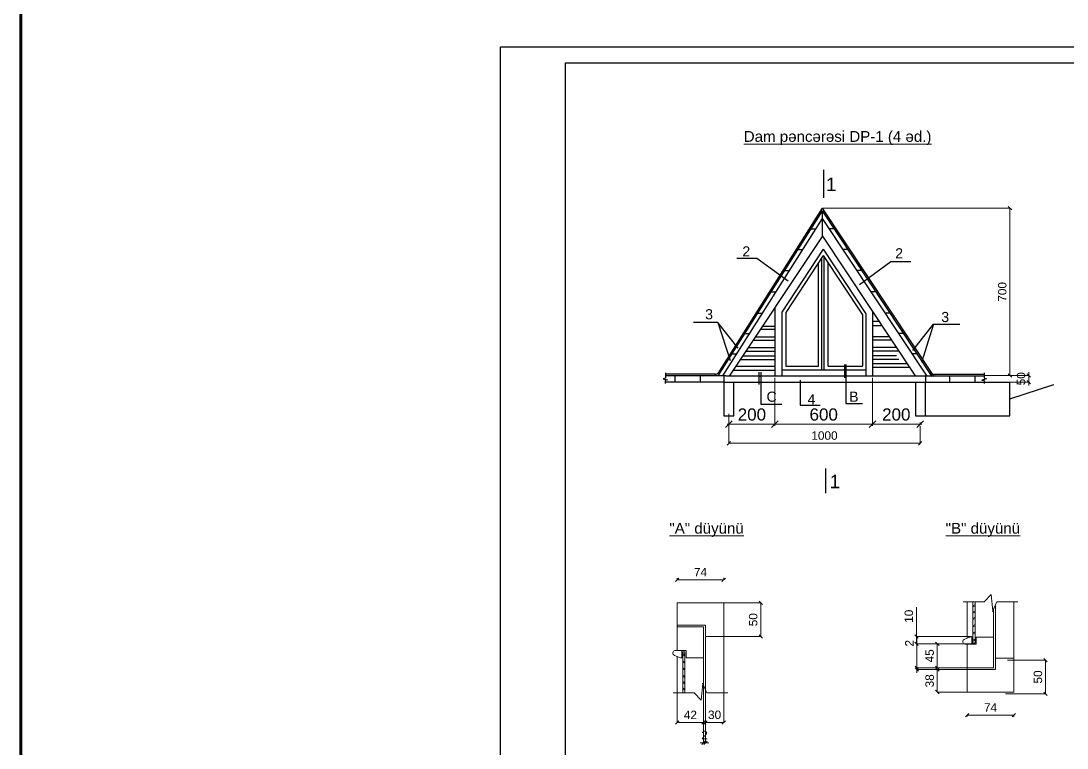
# Model space of a CAD drawing. Header units: millimetres. Extents: x 120281 to 1416367021, y -641565767 to 918373.
# Drawn here: x 981890 to 1012833, y 623615 to 645124 of the extents above; entities that cross this region are included whole.
import ezdxf

# ---------------------------------------------------------------- set-up
doc = ezdxf.new("R2010")
doc.units = ezdxf.units.MM
doc.layers.add('doseme ekspilikasyasi', color=7, linetype='Continuous')
for name, color, linetype, lineweight in [('oxlar', 150, 'Continuous', 20), ('перегородка', 130, 'Continuous', 20), ('размер 1', 6, 'Continuous', 15)]:
    doc.layers.add(name, color=color, linetype=linetype, lineweight=lineweight)
doc.styles.add('ARIAL', font='arial.ttf')
doc.styles.get("Standard").update_dxf_attribs({"font": 'arial.ttf'})
doc.styles.add('standart2', font='times.ttf', dxfattribs={"height": 360})
doc.dimstyles.new('olcu ic pese', dxfattribs={"dimtxt": 360, "dimasz": 200, "dimexe": 50, "dimexo": 50, "dimgap": 100, "dimtad": 1, "dimdec": 0, "dimzin": 0, "dimdsep": 46, "dimtxsty": 'standart2', "dimblk": 'OBLIQUE', "dimcen": 0.09, "dimdle": 50, "dimclrd": 256, "dimclre": 256, "dimclrt": 256, "dimadec": 0, "dimazin": 0, "dimtfac": 1, "dimtdec": 0, "dimtofl": 0, "dimtmove": 0, "dimatfit": 3, "dimldrblk": 'OBLIQUE', "dimfxl": 200, "dimtolj": 1, "dimtzin": 0, "dimlwd": 9, "dimlwe": 9, "dimarcsym": 0})
doc.dimstyles.new('OLCU OXU XARICI', dxfattribs={"dimtxt": 250, "dimasz": 100, "dimexe": 1.25, "dimexo": 0.625, "dimgap": 100, "dimtad": 1, "dimtxsty": 'Standard', "dimblk": 'OBLIQUE', "dimcen": 2.5, "dimadec": 0, "dimazin": 0, "dimtfac": 1, "dimtmove": 0, "dimatfit": 3, "dimldrblk": 'OBLIQUE', "dimfxl": 1, "dimlwd": 9, "dimlwe": 9, "dimarcsym": 0})
doc.dimstyles.get("Standard").update_dxf_attribs({"dimtxt": 0.18, "dimasz": 0.18, "dimexe": 0.18, "dimexo": 0.0625, "dimgap": 0.09, "dimtad": 0, "dimtih": 1, "dimtoh": 1, "dimdec": 4, "dimzin": 0, "dimdsep": 46, "dimtxsty": 'Standard', "dimcen": 0.09, "dimadec": 0, "dimazin": 0, "dimtfac": 1, "dimtdec": 4, "dimtofl": 0, "dimtmove": 0, "dimatfit": 3, "dimfxl": 1, "dimtolj": 1, "dimtzin": 0, "dimarcsym": 0})

# ---------------------------------------------------------------- blocks, each defined once
blk = doc.blocks.new('*D433')
at = {"color": 0, "lineweight": -2, "transparency": 16777216}
for p, q in [((1010377, 634440), (1011144, 634440)), ((1011144, 633442), (1011144, 634440)), ((1011144, 633941), (1012440, 634374)), ((1012440, 634374), (1012440, 634374)), ((1008644, 633442), (1011144, 633442))]:
    blk.add_line(p, q, dxfattribs=at)
at = {"color": 0, "lineweight": 53, "transparency": 16777216}
for points in [[(1011144, 634440), (1011144, 634440), (1011144, 634440)], [(1011144, 633442), (1011144, 633442), (1011144, 633442)]]:
    blk.add_solid(points, dxfattribs=at)
at = {"layer": 'Defpoints', "color": 0, "lineweight": 53, "transparency": 16777216}
for p in [(1010377, 634440), (1011144, 634440), (1008643, 633442)]:
    blk.add_point(p, dxfattribs=at)
at = {"color": 0, "transparency": 16777216, "insert": (1012441, 634374), "char_height": 0.18, "attachment_point": 5}
blk.add_mtext('\\A1;200', dxfattribs=at)
blk = doc.blocks.new('_Oblique')
at = {"color": 0, "linetype": 'ByBlock', "lineweight": -2}
blk.add_line((-0.5, -0.5), (0.5, 0.5), dxfattribs=at)
blk = doc.blocks.new('*D434')
at = {"layer": 'Defpoints', "color": 0, "lineweight": 53, "transparency": 16777216}
for p in [(1010377, 634440), (1010380, 634638), (1011701, 634638)]:
    blk.add_point(p, dxfattribs=at)
at = {"layer": 'oxlar', "color": 0, "lineweight": 9, "transparency": 16777216}
for p, q in [((1011701, 634638), (1011701, 634738)), ((1010377, 634440), (1011702, 634440)), ((1010381, 634638), (1011702, 634638)), ((1011701, 634440), (1011701, 634638)), ((1011701, 634440), (1011701, 634340))]:
    blk.add_line(p, q, dxfattribs=at)
at = {"layer": 'oxlar', "color": 0, "lineweight": 9, "transparency": 16777216, "xscale": 100, "yscale": 100, "zscale": 100}
for p, rotation in [((1011701, 634638), 270), ((1011701, 634440), 90)]:
    blk.add_blockref('_Oblique', p, dxfattribs=dict(at, rotation=rotation))
at = {"layer": 'oxlar', "color": 0, "transparency": 16777216, "insert": (1011473, 634539), "char_height": 250, "attachment_point": 5, "rotation": 90}
blk.add_mtext('50', dxfattribs=at)
blk = doc.blocks.new('*D435')
at = {"layer": 'Defpoints', "color": 0, "lineweight": 53, "transparency": 16777216}
for p in [(1005593, 639582), (1011144, 639582), (1010380, 634638)]:
    blk.add_point(p, dxfattribs=at)
at = {"layer": 'oxlar', "color": 0, "lineweight": 9, "transparency": 16777216}
for p, q in [((1005594, 639582), (1011145, 639582)), ((1011144, 634638), (1011144, 639582)), ((1010381, 634638), (1011145, 634638))]:
    blk.add_line(p, q, dxfattribs=at)
at = {"layer": 'oxlar', "color": 0, "lineweight": 9, "transparency": 16777216, "xscale": 100, "yscale": 100, "zscale": 100}
for p, rotation in [((1011144, 639582), 90), ((1011144, 634638), 270)]:
    blk.add_blockref('_Oblique', p, dxfattribs=dict(at, rotation=rotation))
at = {"layer": 'oxlar', "color": 0, "transparency": 16777216, "insert": (1010916, 637110), "char_height": 250, "attachment_point": 5, "rotation": 90}
blk.add_mtext('700', dxfattribs=at)
blk = doc.blocks.new('*D438')
at = {"layer": 'Defpoints', "color": 0, "lineweight": 53, "transparency": 16777216}
for p in [(1002829, 633505), (1008485, 633149), (1008485, 632630)]:
    blk.add_point(p, dxfattribs=at)
at = {"layer": 'oxlar', "color": 0, "lineweight": 9, "transparency": 16777216}
for p, q in [((1002829, 633504), (1002829, 632629)), ((1008485, 633149), (1008485, 632629)), ((1002829, 632630), (1008485, 632630))]:
    blk.add_line(p, q, dxfattribs=at)
at = {"layer": 'oxlar', "color": 0, "lineweight": 9, "transparency": 16777216, "xscale": 100, "yscale": 100, "zscale": 100, "rotation": 180}
blk.add_blockref('_Oblique', (1002829, 632630), dxfattribs=at)
at = {"layer": 'oxlar', "color": 0, "lineweight": 9, "transparency": 16777216, "xscale": 100, "yscale": 100, "zscale": 100}
blk.add_blockref('_Oblique', (1008485, 632630), dxfattribs=at)
at = {"layer": 'oxlar', "color": 0, "transparency": 16777216, "insert": (1005657, 632858), "char_height": 250, "attachment_point": 5}
blk.add_mtext('1000', dxfattribs=at)
blk = doc.blocks.new('*D508')
at = {"layer": 'Defpoints', "color": 0, "lineweight": 53, "transparency": 16777216}
for p in [(1004190, 634621), (1002829, 633504), (1004190, 633196)]:
    blk.add_point(p, dxfattribs=at)
at = {"layer": 'doseme ekspilikasyasi', "lineweight": 9, "transparency": 16777216}
for p, q in [((1004190, 634571), (1004190, 633146)), ((1002829, 633454), (1002829, 633146)), ((1002779, 633196), (1004240, 633196))]:
    blk.add_line(p, q, dxfattribs=at)
at = {"layer": 'doseme ekspilikasyasi', "lineweight": 9, "transparency": 16777216, "xscale": 200, "yscale": 200, "zscale": 200, "rotation": 180}
blk.add_blockref('_Oblique', (1002829, 633196), dxfattribs=at)
at = {"layer": 'doseme ekspilikasyasi', "lineweight": 9, "transparency": 16777216, "xscale": 200, "yscale": 200, "zscale": 200}
blk.add_blockref('_Oblique', (1004190, 633196), dxfattribs=at)
at = {"layer": 'doseme ekspilikasyasi', "lineweight": 15, "transparency": 16777216, "insert": (1003510, 633480), "char_height": 360, "attachment_point": 5, "style": 'standart2'}
blk.add_mtext('\\A1;{\\fArial|b0|i0|c0|p34;200}', dxfattribs=at)
blk = doc.blocks.new('*D509')
at = {"layer": 'Defpoints', "color": 0, "lineweight": 53, "transparency": 16777216}
for p in [(1004190, 634621), (1007077, 634621), (1007077, 633196)]:
    blk.add_point(p, dxfattribs=at)
at = {"layer": 'doseme ekspilikasyasi', "lineweight": 9, "transparency": 16777216}
for p, q in [((1004190, 634571), (1004190, 633146)), ((1007077, 634571), (1007077, 633146)), ((1004140, 633196), (1007127, 633196))]:
    blk.add_line(p, q, dxfattribs=at)
at = {"layer": 'doseme ekspilikasyasi', "lineweight": 9, "transparency": 16777216, "xscale": 200, "yscale": 200, "zscale": 200, "rotation": 180}
blk.add_blockref('_Oblique', (1004190, 633196), dxfattribs=at)
at = {"layer": 'doseme ekspilikasyasi', "lineweight": 9, "transparency": 16777216, "xscale": 200, "yscale": 200, "zscale": 200}
blk.add_blockref('_Oblique', (1007077, 633196), dxfattribs=at)
at = {"layer": 'doseme ekspilikasyasi', "lineweight": 15, "transparency": 16777216, "insert": (1005634, 633480), "char_height": 360, "attachment_point": 5, "style": 'standart2'}
blk.add_mtext('\\A1;{\\fArial|b0|i0|c0|p34;600}', dxfattribs=at)
blk = doc.blocks.new('*D510')
at = {"layer": 'Defpoints', "color": 0, "lineweight": 53, "transparency": 16777216}
for p in [(1007077, 634621), (1008485, 633196), (1008485, 633149)]:
    blk.add_point(p, dxfattribs=at)
at = {"layer": 'doseme ekspilikasyasi', "lineweight": 9, "transparency": 16777216}
for p, q in [((1007077, 634571), (1007077, 633146)), ((1007027, 633196), (1008535, 633196)), ((1008485, 633199), (1008485, 633246))]:
    blk.add_line(p, q, dxfattribs=at)
at = {"layer": 'doseme ekspilikasyasi', "lineweight": 9, "transparency": 16777216, "xscale": 200, "yscale": 200, "zscale": 200, "rotation": 180}
blk.add_blockref('_Oblique', (1007077, 633196), dxfattribs=at)
at = {"layer": 'doseme ekspilikasyasi', "lineweight": 9, "transparency": 16777216, "xscale": 200, "yscale": 200, "zscale": 200}
blk.add_blockref('_Oblique', (1008485, 633196), dxfattribs=at)
at = {"layer": 'doseme ekspilikasyasi', "lineweight": 15, "transparency": 16777216, "insert": (1007781, 633480), "char_height": 360, "attachment_point": 5, "style": 'standart2'}
blk.add_mtext('\\A1;{\\fArial|b0|i0|c0|p34;200}', dxfattribs=at)
blk = doc.blocks.new('*D440')
at = {"layer": 'Defpoints', "color": 0, "lineweight": 53, "transparency": 16777216}
for p in [(1009881, 624548), (1011256, 624593), (1011256, 624537)]:
    blk.add_point(p, dxfattribs=at)
at = {"layer": 'oxlar', "color": 0, "lineweight": 9, "transparency": 16777216}
for p, q in [((1009881, 624549), (1009881, 624594)), ((1009881, 624593), (1011256, 624593)), ((1011256, 624538), (1011256, 624594))]:
    blk.add_line(p, q, dxfattribs=at)
at = {"layer": 'oxlar', "color": 0, "lineweight": 9, "transparency": 16777216, "xscale": 100, "yscale": 100, "zscale": 100, "rotation": 180}
blk.add_blockref('_Oblique', (1009881, 624593), dxfattribs=at)
at = {"layer": 'oxlar', "color": 0, "lineweight": 9, "transparency": 16777216, "xscale": 100, "yscale": 100, "zscale": 100}
blk.add_blockref('_Oblique', (1011256, 624593), dxfattribs=at)
at = {"layer": 'oxlar', "color": 0, "transparency": 16777216, "insert": (1010568, 624818), "char_height": 250, "attachment_point": 5}
blk.add_mtext('74', dxfattribs=at)
blk = doc.blocks.new('*D441')
at = {"layer": 'Defpoints', "color": 0, "lineweight": 53, "transparency": 16777216}
for p in [(1011067, 626219), (1012198, 626219), (1011011, 625219)]:
    blk.add_point(p, dxfattribs=at)
at = {"layer": 'oxlar', "color": 0, "lineweight": 9, "transparency": 16777216}
for p, q in [((1011068, 626219), (1012200, 626219)), ((1012198, 625219), (1012198, 626219)), ((1011012, 625219), (1012200, 625219))]:
    blk.add_line(p, q, dxfattribs=at)
at = {"layer": 'oxlar', "color": 0, "lineweight": 9, "transparency": 16777216, "xscale": 100, "yscale": 100, "zscale": 100}
for p, rotation in [((1012198, 626219), 90), ((1012198, 625219), 270)]:
    blk.add_blockref('_Oblique', p, dxfattribs=dict(at, rotation=rotation))
at = {"layer": 'oxlar', "color": 0, "transparency": 16777216, "insert": (1011971, 625719), "char_height": 250, "attachment_point": 5, "rotation": 90}
blk.add_mtext('50', dxfattribs=at)
blk = doc.blocks.new('*D442')
at = {"layer": 'Defpoints', "color": 0, "lineweight": 53, "transparency": 16777216}
for p in [(1008995, 625937), (1010032, 625937), (1010073, 625274)]:
    blk.add_point(p, dxfattribs=at)
at = {"layer": 'oxlar', "color": 0, "lineweight": 9, "transparency": 16777216}
for p, q in [((1010031, 625937), (1008994, 625937)), ((1008995, 625274), (1008995, 625937)), ((1010072, 625274), (1008994, 625274))]:
    blk.add_line(p, q, dxfattribs=at)
at = {"layer": 'oxlar', "color": 0, "lineweight": 9, "transparency": 16777216, "xscale": 100, "yscale": 100, "zscale": 100}
for p, rotation in [((1008995, 625937), 90), ((1008995, 625274), 270)]:
    blk.add_blockref('_Oblique', p, dxfattribs=dict(at, rotation=rotation))
at = {"layer": 'oxlar', "color": 0, "transparency": 16777216, "insert": (1008768, 625605), "char_height": 250, "attachment_point": 5, "rotation": 90}
blk.add_mtext('38', dxfattribs=at)
blk = doc.blocks.new('*D443')
at = {"layer": 'Defpoints', "color": 0, "lineweight": 53, "transparency": 16777216}
for p in [(1008392, 625988), (1010040, 625988), (1010032, 625937)]:
    blk.add_point(p, dxfattribs=at)
at = {"layer": 'oxlar', "color": 0, "lineweight": 9, "transparency": 16777216}
for p, q in [((1008392, 625988), (1008392, 626900)), ((1010040, 625988), (1008391, 625988)), ((1008392, 625937), (1008392, 625988)), ((1010031, 625937), (1008391, 625937)), ((1008392, 625937), (1008392, 625837))]:
    blk.add_line(p, q, dxfattribs=at)
at = {"layer": 'oxlar', "color": 0, "lineweight": 9, "transparency": 16777216, "xscale": 100, "yscale": 100, "zscale": 100}
for p, rotation in [((1008392, 625988), 270), ((1008392, 625937), 90)]:
    blk.add_blockref('_Oblique', p, dxfattribs=dict(at, rotation=rotation))
at = {"layer": 'oxlar', "color": 0, "transparency": 16777216, "insert": (1008167, 626717), "char_height": 250, "attachment_point": 5, "rotation": 90}
blk.add_mtext('2', dxfattribs=at)
blk = doc.blocks.new('*D444')
at = {"layer": 'Defpoints', "color": 0, "lineweight": 53, "transparency": 16777216}
for p in [(1008995, 626698), (1010079, 626698), (1010040, 625988)]:
    blk.add_point(p, dxfattribs=at)
at = {"layer": 'oxlar', "color": 0, "lineweight": 9, "transparency": 16777216}
for p, q in [((1010078, 626698), (1008994, 626698)), ((1008995, 625988), (1008995, 626698)), ((1010040, 625988), (1008994, 625988))]:
    blk.add_line(p, q, dxfattribs=at)
at = {"layer": 'oxlar', "color": 0, "lineweight": 9, "transparency": 16777216, "xscale": 100, "yscale": 100, "zscale": 100}
for p, rotation in [((1008995, 626698), 90), ((1008995, 625988), 270)]:
    blk.add_blockref('_Oblique', p, dxfattribs=dict(at, rotation=rotation))
at = {"layer": 'oxlar', "color": 0, "transparency": 16777216, "insert": (1008768, 626343), "char_height": 250, "attachment_point": 5, "rotation": 90}
blk.add_mtext('45', dxfattribs=at)
blk = doc.blocks.new('*D445')
at = {"layer": 'Defpoints', "color": 0, "lineweight": 53, "transparency": 16777216}
for p in [(1008380, 626915), (1010005, 626915), (1010079, 626698)]:
    blk.add_point(p, dxfattribs=at)
at = {"layer": 'oxlar', "color": 0, "lineweight": 9, "transparency": 16777216}
for p, q in [((1008380, 626915), (1008380, 627782)), ((1010004, 626915), (1008379, 626915)), ((1008380, 626698), (1008380, 626915)), ((1010078, 626698), (1008379, 626698))]:
    blk.add_line(p, q, dxfattribs=at)
at = {"layer": 'oxlar', "color": 0, "lineweight": 9, "transparency": 16777216, "xscale": 100, "yscale": 100, "zscale": 100}
for p, rotation in [((1008380, 626915), 90), ((1008380, 626698), 270)]:
    blk.add_blockref('_Oblique', p, dxfattribs=dict(at, rotation=rotation))
at = {"layer": 'oxlar', "color": 0, "transparency": 16777216, "insert": (1008153, 627515), "char_height": 250, "attachment_point": 5, "rotation": 90}
blk.add_mtext('10', dxfattribs=at)
blk = doc.blocks.new('*D452')
at = {"layer": 'Defpoints', "color": 0, "lineweight": 53, "transparency": 16777216}
for p in [(1002081, 626663), (1001301, 625585), (1002081, 624371)]:
    blk.add_point(p, dxfattribs=at)
at = {"layer": 'oxlar', "color": 0, "lineweight": 9, "transparency": 16777216}
for p, q in [((1002081, 626662), (1002081, 624369)), ((1001301, 625585), (1001301, 624369)), ((1001301, 624371), (1002081, 624371))]:
    blk.add_line(p, q, dxfattribs=at)
at = {"layer": 'oxlar', "color": 0, "lineweight": 9, "transparency": 16777216, "xscale": 100, "yscale": 100, "zscale": 100, "rotation": 180}
blk.add_blockref('_Oblique', (1001301, 624371), dxfattribs=at)
at = {"layer": 'oxlar', "color": 0, "lineweight": 9, "transparency": 16777216, "xscale": 100, "yscale": 100, "zscale": 100}
blk.add_blockref('_Oblique', (1002081, 624371), dxfattribs=at)
at = {"layer": 'oxlar', "color": 0, "transparency": 16777216, "insert": (1001691, 624596), "char_height": 250, "attachment_point": 5}
blk.add_mtext('42', dxfattribs=at)
blk = doc.blocks.new('*D453')
at = {"layer": 'Defpoints', "color": 0, "lineweight": 53, "transparency": 16777216}
for p in [(1002138, 627001), (1002081, 626663), (1002138, 623774)]:
    blk.add_point(p, dxfattribs=at)
at = {"layer": 'oxlar', "color": 0, "lineweight": 9, "transparency": 16777216}
for p, q in [((1002138, 627000), (1002138, 623773)), ((1002081, 626662), (1002081, 623773)), ((1002081, 623774), (1001981, 623774)), ((1002081, 623774), (1002138, 623774)), ((1002138, 623774), (1002238, 623774))]:
    blk.add_line(p, q, dxfattribs=at)
at = {"layer": 'oxlar', "color": 0, "lineweight": 9, "transparency": 16777216, "xscale": 100, "yscale": 100, "zscale": 100}
blk.add_blockref('_Oblique', (1002081, 623774), dxfattribs=at)
at = {"layer": 'oxlar', "color": 0, "lineweight": 9, "transparency": 16777216, "xscale": 100, "yscale": 100, "zscale": 100, "rotation": 180}
blk.add_blockref('_Oblique', (1002138, 623774), dxfattribs=at)
at = {"layer": 'oxlar', "color": 0, "transparency": 16777216, "insert": (1002110, 624000), "char_height": 250, "attachment_point": 5}
blk.add_mtext('2', dxfattribs=at)
blk = doc.blocks.new('*D454')
at = {"layer": 'Defpoints', "color": 0, "lineweight": 53, "transparency": 16777216}
for p in [(1002138, 627001), (1002676, 625913), (1002676, 624371)]:
    blk.add_point(p, dxfattribs=at)
at = {"layer": 'oxlar', "color": 0, "lineweight": 9, "transparency": 16777216}
for p, q in [((1002138, 627000), (1002138, 624369)), ((1002676, 625912), (1002676, 624369)), ((1002138, 624371), (1002676, 624371))]:
    blk.add_line(p, q, dxfattribs=at)
at = {"layer": 'oxlar', "color": 0, "lineweight": 9, "transparency": 16777216, "xscale": 100, "yscale": 100, "zscale": 100, "rotation": 180}
blk.add_blockref('_Oblique', (1002138, 624371), dxfattribs=at)
at = {"layer": 'oxlar', "color": 0, "lineweight": 9, "transparency": 16777216, "xscale": 100, "yscale": 100, "zscale": 100}
blk.add_blockref('_Oblique', (1002676, 624371), dxfattribs=at)
at = {"layer": 'oxlar', "color": 0, "transparency": 16777216, "insert": (1002407, 624598), "char_height": 250, "attachment_point": 5}
blk.add_mtext('30', dxfattribs=at)
blk = doc.blocks.new('*D455')
at = {"layer": 'Defpoints', "color": 0, "lineweight": 53, "transparency": 16777216}
for p in [(1002589, 627912), (1002645, 626912), (1003776, 626912)]:
    blk.add_point(p, dxfattribs=at)
at = {"layer": 'oxlar', "color": 0, "lineweight": 9, "transparency": 16777216}
for p, q in [((1002590, 627912), (1003778, 627912)), ((1003776, 627912), (1003776, 626912)), ((1002646, 626912), (1003778, 626912))]:
    blk.add_line(p, q, dxfattribs=at)
at = {"layer": 'oxlar', "color": 0, "lineweight": 9, "transparency": 16777216, "xscale": 100, "yscale": 100, "zscale": 100}
for p, rotation in [((1003776, 627912), 90), ((1003776, 626912), 270)]:
    blk.add_blockref('_Oblique', p, dxfattribs=dict(at, rotation=rotation))
at = {"layer": 'oxlar', "color": 0, "transparency": 16777216, "insert": (1003549, 627412), "char_height": 250, "attachment_point": 5, "rotation": 90}
blk.add_mtext('50', dxfattribs=at)
blk = doc.blocks.new('*D456')
at = {"layer": 'Defpoints', "color": 0, "lineweight": 53, "transparency": 16777216}
for p in [(1001301, 628638), (1002676, 628649), (1002676, 628593)]:
    blk.add_point(p, dxfattribs=at)
at = {"layer": 'oxlar', "color": 0, "lineweight": 9, "transparency": 16777216}
for p, q in [((1001301, 628637), (1001301, 628592)), ((1001301, 628593), (1002676, 628593)), ((1002676, 628648), (1002676, 628592))]:
    blk.add_line(p, q, dxfattribs=at)
at = {"layer": 'oxlar', "color": 0, "lineweight": 9, "transparency": 16777216, "xscale": 100, "yscale": 100, "zscale": 100, "rotation": 180}
blk.add_blockref('_Oblique', (1001301, 628593), dxfattribs=at)
at = {"layer": 'oxlar', "color": 0, "lineweight": 9, "transparency": 16777216, "xscale": 100, "yscale": 100, "zscale": 100}
blk.add_blockref('_Oblique', (1002676, 628593), dxfattribs=at)
at = {"layer": 'oxlar', "color": 0, "transparency": 16777216, "insert": (1001989, 628818), "char_height": 250, "attachment_point": 5}
blk.add_mtext('74', dxfattribs=at)

msp = doc.modelspace()

# ---------------------------------------------------------------- linework, layer by layer
at = {"color": 0, "linetype": 'Continuous'}
for p, q in [((1005625.44256, 640717.87453, 0), (1005625.44256, 639887.47906, 0)), ((1005590.80112, 639504.20606, 0), (1002503.23265, 634621.56686, 0)), ((1005593.22327, 639581.57221, 0), (1002503.35219, 634695.29169, 0)), ((1005590.80112, 639504.20606, 0), (1008835.61308, 634610.67451, 0)), ((1005593.22327, 639581.57221, 0), (1008890.90332, 634608.30979, 0)), ((1005593.74072, 638749.00332, 0), (1005593.74072, 639493.56903, 0)), ((1005593.74072, 638749.00332, 0), (1005593.74072, 639493.56903, 0)), ((1005590.70262, 639282.35859, 0), (1002643.42083, 634621.56686, 0)), ((1005590.70262, 639282.35859, 0), (1008684.11515, 634617.15395, 0)), ((1005592.2093, 638751.03446, 0), (1002842.67973, 634619.1512, 0)), ((1005252.75864, 638969.63023, 0), (1005392.94682, 638969.63023, 0)), ((1005593.74072, 638753.0271, 0), (1008343.27029, 634621.14383, 0)), ((1005945.26865, 638969.63023, 0), (1005798.06712, 638969.63023, 0)), ((1005613.63045, 638375.09388, 0), (1004395.559, 636508.88053, 0)), ((1004870.3867, 638364.9524, 0), (1005010.57488, 638364.9524, 0)), ((1005613.63045, 638375.09388, 0), (1006882.50802, 636461.38911, 0)), ((1006346.21955, 638364.9524, 0), (1006199.01802, 638364.9524, 0)), ((1003654.37773, 638098.51329, 0), (1003067.61501, 638098.51329, 0)), ((1004585.43955, 637421.37742, 0), (1003654.37773, 638098.51329, 0)), ((1005614.32212, 638183.61019, 0), (1004512.53625, 636495.55857, 0)), ((1005582.3825, 634801.85007, 0), (1005582.3825, 638134.67534, 0)), ((1005614.32212, 638183.61019, 0), (1006777.26863, 636429.66929, 0)), ((1005646.46733, 634801.85007, 0), (1005646.46733, 638135.12921, 0)), ((1004476.59523, 637742.21586, 0), (1004616.78341, 637742.21586, 0)), ((1005479.32398, 634915.21791, 0), (1005479.32398, 637976.77886, 0)), ((1005766.52148, 634913.99231, 0), (1005766.52148, 637954.06508, 0)), ((1006762.60159, 637742.21586, 0), (1006614.49082, 637742.21586, 0)), ((1006692.09567, 637329.95191, 0), (1007623.15749, 638007.08778, 0)), ((1007623.15749, 638007.08778, 0), (1008210.82047, 638007.08778, 0)), ((1004078.12933, 637112.08725, 0), (1004218.31751, 637112.08725, 0)), ((1006882.50802, 636816.31905, 0), (1006882.50802, 636814.16524, 0)), ((1007169.28034, 637112.08725, 0), (1007021.16957, 637112.08725, 0)), ((1004190.22083, 636644.18215, 0), (1004190.22083, 634621.14383, 0)), ((1004395.559, 636508.88053, 0), (1004395.559, 634621.14383, 0)), ((1007077.45576, 636523.35938, 0), (1007077.45576, 634621.14383, 0)), ((1002502.18064, 636207.58516, 0), (1002866.20153, 635075.07572, 0)), ((1003108.38298, 635445.73627, 0), (1002502.18064, 636207.58516, 0)), ((1003680.55744, 636483.37243, 0), (1003820.74562, 636483.37243, 0)), ((1004512.53625, 636495.55857, 0), (1004512.53625, 634915.21791, 0)), ((1006777.26863, 636429.66929, 0), (1006777.26863, 634913.99231, 0)), ((1006882.50802, 636461.38911, 0), (1006882.50802, 634624.8463, 0)), ((1007077.45576, 636239.09956, 0), (1007266.61425, 636239.09956, 0)), ((1007593.86108, 636483.37243, 0), (1007445.7503, 636483.37243, 0)), ((1003764.90481, 636005.03423, 0), (1004190.22083, 636005.03423, 0)), ((1003823.61767, 636093.26556, 0), (1004190.22083, 636093.26556, 0)), ((1007077.45576, 636110.17289, 0), (1007352.40749, 636110.17289, 0)), ((1008265.94189, 635377.42642, 0), (1008886.56039, 636157.3929, 0)), ((1008886.56039, 636157.3929, 0), (1008522.53949, 635024.88346, 0)), ((1008886.56039, 636157.3929, 0), (1009657.83881, 636157.3929, 0)), ((1003294.77462, 635873.30067, 0), (1003434.9628, 635873.30067, 0)), ((1003547.51776, 635678.35364, 0), (1004190.22083, 635678.35364, 0)), ((1003612.51581, 635776.03011, 0), (1004190.22083, 635776.03011, 0)), ((1007574.7602, 635776.03011, 0), (1007077.45576, 635776.03011, 0)), ((1007639.75826, 635678.35364, 0), (1007077.45576, 635678.35364, 0)), ((1007998.38858, 635873.30067, 0), (1007851.18705, 635873.30067, 0)), ((1002915.36074, 635273.30067, 0), (1003055.54892, 635273.30067, 0)), ((1003330.52638, 635352.26766, 0), (1004190.22083, 635352.26766, 0)), ((1003404.13274, 635462.88036, 0), (1004190.22083, 635462.88036, 0)), ((1007783.14327, 635462.88036, 0), (1007077.45576, 635462.88036, 0)), ((1007856.74963, 635352.26766, 0), (1007077.45576, 635352.26766, 0)), ((1008406.92375, 635273.30067, 0), (1008260.71803, 635273.30067, 0)), ((1003169.28262, 635109.95698, 0), (1004190.22083, 635109.95698, 0)), ((1003242.88899, 635220.56968, 0), (1004190.22083, 635220.56968, 0)), ((1006247.01523, 634963.97132, 0), (1006247.01523, 634570.20304, 0)), ((1006285.28216, 634960.03208, 0), (1006285.28216, 633810.62026, 0)), ((1007783.14327, 635220.56968, 0), (1007077.45576, 635220.56968, 0)), ((1007856.74963, 635109.95698, 0), (1007077.45576, 635109.95698, 0)), ((1008102.70191, 634982.6604, 0), (1007077.45576, 634982.6604, 0)), ((1002960.63073, 634796.40325, 0), (1004190.22083, 634796.40325, 0)), ((1003034.23709, 634907.01595, 0), (1004190.22083, 634907.01595, 0)), ((1003715.88787, 634730.65287, 0), (1003715.88787, 634369.36335, 0)), ((1003777.52935, 634730.26761, 0), (1003777.52935, 633792.22765, 0)), ((1004400.94843, 634801.85007, 0), (1006887.89745, 634801.85007, 0)), ((1004512.53625, 634915.21791, 0), (1005479.32398, 634915.21791, 0)), ((1005766.52148, 634913.99231, 0), (1006777.26863, 634913.99231, 0)), ((1008176.30827, 634872.0477, 0), (1007077.45576, 634872.0477, 0)), ((1008886.52598, 634671.14383, 0), (1010376.65548, 634671.14383, 0)), ((1010380.36921, 634714.25932, 0), (1010380.36921, 634561.23845, 0)), ((1001980.76128, 634621.56686, 0), (1001980.76128, 634439.04057, 0)), ((1002682.80979, 634621.56686, 0), (1002682.80979, 634439.04057, 0)), ((1002682.80979, 634440.86061, 0), (1002682.80979, 633440.86061, 0)), ((1002682.80979, 634440.86061, 0), (1008643.45052, 634440.86061, 0)), ((1002741.97288, 634621.56686, 0), (1002734.36213, 634621.56686, 0)), ((1002735.8013, 634621.14383, 0), (1008590.82644, 634621.14383, 0)), ((1002979.30243, 633442.12334, 0), (1002979.30243, 634440.86061, 0)), ((1004942.78712, 634497.80319, 0), (1004942.78712, 633762.08216, 0)), ((1007077.45576, 634621.14383, 0), (1008389.74239, 634621.14383, 0)), ((1008346.95789, 634440.86061, 0), (1008346.95789, 633440.86061, 0)), ((1008590.82644, 634621.14383, 0), (1010376.65548, 634621.14383, 0)), ((1008642.71055, 634440.43759, 0), (1010376.65548, 634440.43759, 0)), ((1008643.45052, 633442.12334, 0), (1008643.45052, 634440.86061, 0)), ((1008645.20838, 634621.14383, 0), (1008645.20838, 634438.61755, 0)), ((1009352.03803, 634621.14383, 0), (1009352.03803, 634438.61755, 0)), ((1010101.635, 634621.14383, 0), (1010101.635, 634438.61755, 0)), ((1010448.05152, 634540.63948, 0), (1010315.62961, 634502.38426, 0)), ((1010315.62961, 634502.38426, 0), (1010383.31192, 634487.67072, 0)), ((1010380.36921, 634561.23845, 0), (1010448.05152, 634540.63948, 0)), ((1010383.31192, 634487.67072, 0), (1010383.31192, 634399.38944, 0)), ((1003777.52935, 633792.22765, 0), (1004399.88002, 633792.22765, 0)), ((1004942.78712, 633762.08216, 0), (1005529.50136, 633762.08216, 0)), ((1006285.28216, 633810.62026, 0), (1006786.55311, 633810.62026, 0)), ((1002682.80979, 633442.12334, 0), (1002979.30243, 633442.12334, 0)), ((1008346.95789, 633442.12334, 0), (1008643.45052, 633442.12334, 0)), ((1005688.45612, 631880.52983, 0), (1005688.45612, 631152.48804, 0))]:
    msp.add_line(p, q, dxfattribs=at)
at = {"color": 0, "linetype": 'Continuous', "lineweight": 30}
for p, q in [((1002502.18064, 636207.58516, 0), (1001781.81935, 636207.58516, 0)), ((1000952.4301, 634714.68235, 0), (1000952.4301, 634561.66147, 0)), ((1002437.77301, 634671.56686, 0), (1000956.14384, 634671.56686, 0)), ((1000952.4301, 634561.66147, 0), (1000884.74779, 634541.0625, 0)), ((1000884.74779, 634541.0625, 0), (1001017.1697, 634502.80728, 0)), ((1001017.1697, 634502.80728, 0), (1000949.48739, 634488.09374, 0)), ((1000949.48739, 634488.09374, 0), (1000949.48739, 634399.81246, 0)), ((1002735.92564, 634621.56686, 0), (1000956.14384, 634621.56686, 0)), ((1002690.08876, 634440.86061, 0), (1000956.14384, 634440.86061, 0)), ((1001231.16431, 634621.56686, 0), (1001231.16431, 634439.04057, 0))]:
    msp.add_line(p, q, dxfattribs=at)
at = {"color": 3, "lineweight": 106, "elevation": 0}
msp.add_lwpolyline([(981889.52717, 918129.57513), (1049905.5886, 918129.57513), (1049905.5886, 606781.6141), (981889.52717, 606781.6141)], close=True, dxfattribs=at)
at = {"color": 0, "linetype": 'Continuous'}
for centre, radius, start, end in [((1002423.04997, 634826.19917, 0), 151.61076, 264.512931694, 328.223590662), ((1008912.20692, 634822.71322, 0), 153.57478, 211.776409338, 275.487068306)]:
    msp.add_arc(centre, radius, start, end, dxfattribs=at)
at = {"layer": 'oxlar', "color": 0}
for p, q in [((1010377.37556, 627936.45276, 0), (1010587.00482, 628154.79401, 0)), ((1010587.00482, 628154.79401, 0), (1010635.24324, 627662.76212, 0)), ((1001301.23806, 627912.27473, 0), (1001301.23806, 626500.36606, 0)), ((1001301.23806, 627912.27473, 0), (1002676.23806, 627912.27473, 0)), ((1002676.23806, 625249.49702, 0), (1002676.23806, 627912.27473, 0)), ((1009757.32618, 627936.45276, 0), (1010377.37556, 627936.45276, 0)), ((1009880.72816, 626864.77617, 0), (1009880.72816, 627936.45276, 0)), ((1010044.60301, 627936.45276, 0), (1010044.60301, 626719.09052, 0)), ((1010044.60301, 627826.78314, 0), (1010110.29848, 627862.00711, 0)), ((1010110.29848, 627936.45276, 0), (1010110.29848, 626719.09052, 0)), ((1010631.41677, 627653.94704, 0), (1010754.04755, 627936.45276, 0)), ((1010717.54795, 626273.67505, 0), (1010717.54795, 627851.7376, 0)), ((1010754.04755, 627936.45276, 0), (1011376.80631, 627936.45276, 0)), ((1011255.72816, 627936.45276, 0), (1011255.72816, 625273.67505, 0)), ((1010044.60301, 627791.83961, 0), (1010110.29848, 627827.06357, 0)), ((1010044.60301, 627638.80358, 0), (1010110.29848, 627674.02755, 0)), ((1010044.60301, 627603.86005, 0), (1010110.29848, 627639.08401, 0)), ((1010660.47386, 626897.04596, 0), (1010660.47386, 627730.82048, 0)), ((1002138.05785, 627249.32381, 0), (1001301.23806, 627249.32381, 0)), ((1002138.05785, 627249.32381, 0), (1002138.05785, 626912.27473, 0)), ((1010044.60301, 627450.82402, 0), (1010110.29848, 627486.04798, 0)), ((1010044.60301, 627415.88049, 0), (1010110.29848, 627451.10445, 0)), ((1010044.60301, 627235.74045, 0), (1010110.29848, 627270.96441, 0)), ((1010044.60301, 627200.79691, 0), (1010110.29848, 627236.02088, 0)), ((1001301.23806, 627197.78819, 0), (1002083.05919, 627197.78819, 0)), ((1002080.98376, 627197.78819, 0), (1002080.98376, 626288.90382, 0)), ((1002138.05785, 626912.27473, 0), (1002676.23806, 626912.27473, 0)), ((1010044.60301, 627020.65688, 0), (1010110.29848, 627055.88084, 0)), ((1010044.60301, 626985.71334, 0), (1010110.29848, 627020.93731, 0)), ((1009974.31362, 626904.65718, 0), (1009805.30971, 626832.63695, 0)), ((1010147.19587, 626685.58372, 0), (1009814.78395, 626685.58372, 0)), ((1009880.72816, 625273.67505, 0), (1009880.72816, 626685.58372, 0)), ((1010018.44375, 626904.65718, 0), (1009974.31362, 626904.65718, 0)), ((1010018.44375, 626904.65718, 0), (1010018.44375, 626685.58372, 0)), ((1010044.60301, 626805.5733, 0), (1010110.29848, 626840.79727, 0)), ((1010044.60301, 626770.62977, 0), (1010110.29848, 626805.85373, 0)), ((1010110.29848, 626719.09052, 0), (1010044.60301, 626719.09052, 0)), ((1010147.19587, 626897.04596, 0), (1010147.19587, 626685.58372, 0)), ((1010660.47386, 626897.04596, 0), (1010147.19587, 626897.04596, 0)), ((1010660.47386, 625988.16159, 0), (1010660.47386, 626897.04596, 0)), ((1001394.82351, 626281.2926, 0), (1001225.81961, 626353.31283, 0)), ((1001567.70576, 626500.36606, 0), (1001235.29384, 626500.36606, 0)), ((1001301.23806, 626321.17361, 0), (1001301.23806, 625249.49702, 0)), ((1001438.95365, 626281.2926, 0), (1001438.95365, 626500.36606, 0)), ((1001465.11291, 625249.49702, 0), (1001465.11291, 626466.85926, 0)), ((1001530.80838, 626466.85926, 0), (1001465.11291, 626466.85926, 0)), ((1001465.11291, 626415.32001, 0), (1001530.80838, 626380.09605, 0)), ((1001465.11291, 626380.37648, 0), (1001530.80838, 626345.15251, 0)), ((1001530.80838, 625249.49702, 0), (1001530.80838, 626466.85926, 0)), ((1001567.70576, 626288.90382, 0), (1001567.70576, 626500.36606, 0)), ((1001438.95365, 626281.2926, 0), (1001394.82351, 626281.2926, 0)), ((1001465.11291, 626200.23644, 0), (1001530.80838, 626165.01248, 0)), ((1001465.11291, 626165.29291, 0), (1001530.80838, 626130.06894, 0)), ((1001465.11291, 625985.15287, 0), (1001530.80838, 625949.9289, 0)), ((1002080.98376, 626288.90382, 0), (1001567.70576, 626288.90382, 0)), ((1009880.72816, 625988.16159, 0), (1010662.54929, 625988.16159, 0)), ((1010717.54795, 626273.67505, 0), (1011255.72816, 626273.67505, 0)), ((1010717.54795, 625936.62597, 0), (1010717.54795, 626273.67505, 0)), ((1001465.11291, 625950.20933, 0), (1001530.80838, 625914.98537, 0)), ((1001465.11291, 625770.0693, 0), (1001530.80838, 625734.84533, 0)), ((1001465.11291, 625735.12576, 0), (1001530.80838, 625699.9018, 0)), ((1010717.54795, 625936.62597, 0), (1009880.72816, 625936.62597, 0)), ((1001465.11291, 625582.08973, 0), (1001530.80838, 625546.86577, 0)), ((1001465.11291, 625547.1462, 0), (1001530.80838, 625511.92224, 0)), ((1001465.11291, 625394.11017, 0), (1001530.80838, 625358.88621, 0)), ((1002007.51472, 625031.15577, 0), (1002055.75314, 625523.18766, 0)), ((1002051.92666, 625532.00274, 0), (1002174.55744, 625249.49702, 0)), ((1001177.83608, 625249.49702, 0), (1001797.88546, 625249.49702, 0)), ((1001465.11291, 625359.16664, 0), (1001530.80838, 625323.94267, 0)), ((1001797.88546, 625249.49702, 0), (1002007.51472, 625031.15577, 0)), ((1002174.55744, 625249.49702, 0), (1002797.31621, 625249.49702, 0)), ((1009880.72816, 625273.67505, 0), (1011255.72816, 625273.67505, 0))]:
    msp.add_line(p, q, dxfattribs=at)
for points in [[(1009805.30971, 626832.63695, 0), (1009805.30971, 626832.63695, 0), (1009775.13683, 626827.30329, 0), (1009760.22467, 626804.57869, 0), (1009750.09967, 626789.14922, 0), (1009749.56008, 626769.8371, 0), (1009751.82048, 626751.35214, 0), (1009753.97738, 626733.71362, 0), (1009758.8447, 626716.0834, 0), (1009771.43026, 626703.72838, 0), (1009792.49452, 626683.04998, 0), (1009826.05752, 626685.58372, 0), (1009826.05752, 626685.58372, 0)], [(1001225.81961, 626353.31283, 0), (1001225.81961, 626353.31283, 0), (1001195.64672, 626358.64649, 0), (1001180.73457, 626381.37109, 0), (1001170.60956, 626396.80056, 0), (1001170.06997, 626416.11268, 0), (1001172.33038, 626434.59764, 0), (1001174.48728, 626452.23617, 0), (1001179.3546, 626469.86638, 0), (1001191.94016, 626482.2214, 0), (1001213.00442, 626502.8998, 0), (1001246.56741, 626500.36606, 0), (1001246.56741, 626500.36606, 0)]]:
    msp.add_open_spline(points, degree=3, knots=[0, 0, 0, 0, 1, 1, 1, 2, 2, 2, 3, 3, 3, 4, 4, 4, 4], dxfattribs=at)
at = {"layer": 'размер 1', "color": 0, "lineweight": 30, "elevation": 0}
for points in [[(996074.05854, 644360.81281), (1036437.16954, 644360.81281), (1036437.16954, 615818.32718), (996074.05854, 615818.32718)], [(997996.11145, 643880.29958), (1035956.65631, 643880.29958), (1035956.65631, 616298.8404), (997996.11145, 616298.8404)]]:
    msp.add_lwpolyline(points, close=True, dxfattribs=at)

# ---------------------------------------------------------------- texts
at = {"color": 0, "linetype": 'Continuous', "attachment_point": 5}
for s, insert, char_height in [('{1}', (1005857.02062, 640289.94501, 0), 400), ('{2}', (1003343.52384, 638306.42024, 0), 300), ('{2}', (1007865.06162, 638249.63888, 0), 300), ('{3}', (1002243.74603, 636444.92169, 0), 300), ('{3}', (1009228.28011, 636364.01605, 0), 300), ('{\\fArial|b0|i0|c0|p34;C}', (1004093.93202, 634006.95482, 0), 300), ('{4}', (1005272.7546, 633931.8647, 0), 300), ('{\\fArial|b0|i0|c238|p34;B}', (1006524.66158, 634008.97952, 0), 300), ('{1}', (1005967.38253, 631500.97261, 0), 400)]:
    msp.add_mtext(s, dxfattribs=dict(at, insert=insert, char_height=char_height))
at = {"layer": 'перегородка', "color": 0, "char_height": 319.2, "attachment_point": 1, "style": 'ARIAL'}
for s, insert in [('{\\fArial|b0|i0|c238|p34;\\LDam pəncərəsi DP-1 (4 əd.)}', (1003270.02191, 641865.9159, 0)), ('{\\fArial|b0|i0|c238|p34;\\L"A" düyünü}', (1001070.03148, 630277.33504, 0)), ('{\\fArial|b0|i0|c238|p34;\\L"B" düyünü}', (1009242.69163, 630277.33504, 0))]:
    msp.add_mtext(s, dxfattribs=dict(at, insert=insert))

# ---------------------------------------------------------------- dimensions: what is measured, and where the dimension line sits
at = {"color": 0}
dim = msp.add_linear_dim(base=(1011143.9863, 634440.43759, 0), p1=(1008643.45052, 633442.12334, 0), p2=(1010376.65548, 634440.43759, 0), angle=90, text='200', dimstyle='Standard', override={"dimtmove": 1}, dxfattribs=at)
dim.commit()
dim.dimension.update_dxf_attribs({"geometry": '*D433', "text_midpoint": (1012440.55968, 634373.80127, 0), "dimtype": 160})
at = {"layer": 'doseme ekspilikasyasi', "color": 0, "lineweight": 15}
dim = msp.add_linear_dim(base=(1004190.22083, 633196.42206, 0), p1=(1002828.79378, 633504.09207, 0), p2=(1004190.22083, 634621.14383, 0), text='{\\fArial|b0|i0|c0|p34;200}', dimstyle='olcu ic pese', dxfattribs=at)
dim.commit()
dim.dimension.update_dxf_attribs({"geometry": '*D508', "text_midpoint": (1003509.50731, 633480.22834, 0)})
for base, p1, p2, text, picture, middle in [((1007077.45576, 633196.42206, 0), (1004190.22083, 634621.14383, 0), (1007077.45576, 634621.14383, 0), '{\\fArial|b0|i0|c0|p34;600}', '*D509', (1005633.83829, 633480.22834, 0)), ((1008484.69386, 633196.42206, 0), (1007077.45576, 634621.14383, 0), (1008484.69386, 633149.16298, 0), '{\\fArial|b0|i0|c0|p34;200}', '*D510', (1007781.07481, 633480.22834, 0))]:
    dim = msp.add_linear_dim(base=base, p1=p1, p2=p2, text=text, dimstyle='olcu ic pese', override={"dimtmove": 1}, dxfattribs=at)
    dim.commit()
    dim.dimension.update_dxf_attribs({"geometry": picture, "text_midpoint": middle})
at = {"layer": 'oxlar', "color": 0}
for base, p1, p2, angle, text, picture, middle in [((1011143.9863, 639581.57221, 0), (1010380.36921, 634637.74889, 0), (1005593.22327, 639581.57221, 0), 90, '700', '*D435', (1010916.34305, 637109.66055, 0)), ((1003776.37081, 626912.27473, 0), (1002589.12318, 627912.27473, 0), (1002645.28671, 626912.27473, 0), 270, '50', '*D455', (1003548.72756, 627412.27473, 0)), ((1012198.28884, 626219.47032, 0), (1011011.04121, 625219.47032, 0), (1011067.20474, 626219.47032, 0), 90, '50', '*D441', (1011970.64559, 625719.47032, 0))]:
    dim = msp.add_linear_dim(base=base, p1=p1, p2=p2, angle=angle, text=text, dimstyle='OLCU OXU XARICI', dxfattribs=at)
    dim.commit()
    dim.dimension.update_dxf_attribs({"geometry": picture, "text_midpoint": middle})
for base, p1, p2, text, picture, middle in [((1011701.03089, 634637.74889, 0), (1010376.65548, 634440.43759, 0), (1010380.36921, 634637.74889, 0), '50', '*D434', (1011701.03089, 634539.09324, 0)), ((1008380.14431, 626914.90414, 0), (1010078.64445, 626698.15181, 0), (1010004.57998, 626914.90414, 0), '10', '*D445', (1008380.14431, 627515.08439, 0)), ((1008392.0324, 625988.16159, 0), (1010032.00579, 625936.62597, 0), (1010040.37072, 625988.16159, 0), '2', '*D443', (1008392.0324, 626717.2171, 0)), ((1008995.49311, 626698.15181, 0), (1010040.37072, 625988.16159, 0), (1010078.64445, 626698.15181, 0), '45', '*D444', (1008995.49311, 626343.1567, 0)), ((1008995.49311, 625936.62597, 0), (1010073.04882, 625273.67505, 0), (1010032.00579, 625936.62597, 0), '38', '*D442', (1008995.49311, 625605.15051, 0))]:
    dim = msp.add_linear_dim(base=base, p1=p1, p2=p2, angle=90, text=text, dimstyle='OLCU OXU XARICI', dxfattribs=at)
    dim.commit()
    dim.dimension.update_dxf_attribs({"geometry": picture, "text_midpoint": middle, "dimtype": 160})
for base, p1, p2, text, picture, middle in [((1008484.69386, 632629.86669, 0), (1002828.79378, 633504.71707, 0), (1008484.69386, 633149.16298, 0), '1000', '*D438', (1005656.74382, 632857.50994, 0)), ((1002676.23806, 628593.44218, 0), (1001301.23806, 628637.61097, 0), (1002676.23806, 628648.84368, 0), '74', '*D456', (1001988.73806, 628818.44218, 0)), ((1002080.98376, 624370.51099, 0), (1001301.23806, 625585.28713, 0), (1002080.98376, 626662.74074, 0), '42', '*D452', (1001691.11091, 624596.02258, 0)), ((1011255.72816, 624592.5076, 0), (1009880.72816, 624548.33881, 0), (1011255.72816, 624537.1061, 0), '74', '*D440', (1010568.22816, 624817.5076, 0))]:
    dim = msp.add_linear_dim(base=base, p1=p1, p2=p2, text=text, dimstyle='OLCU OXU XARICI', dxfattribs=at)
    dim.commit()
    dim.dimension.update_dxf_attribs({"geometry": picture, "text_midpoint": middle})
for base, p1, p2, text, picture, middle in [((1002138.05785, 623774.25016, 0), (1002080.98376, 626662.74074, 0), (1002138.05785, 627000.76541, 0), '2', '*D453', (1002109.5208, 623774.25016, 0)), ((1002676.23806, 624370.51099, 0), (1002138.05785, 627000.76541, 0), (1002676.23806, 625912.74852, 0), '30', '*D454', (1002407.14795, 624370.51099, 0))]:
    dim = msp.add_linear_dim(base=base, p1=p1, p2=p2, text=text, dimstyle='OLCU OXU XARICI', dxfattribs=at)
    dim.commit()
    dim.dimension.update_dxf_attribs({"geometry": picture, "text_midpoint": middle, "dimtype": 160})

doc.saveas('drawing.dxf')
